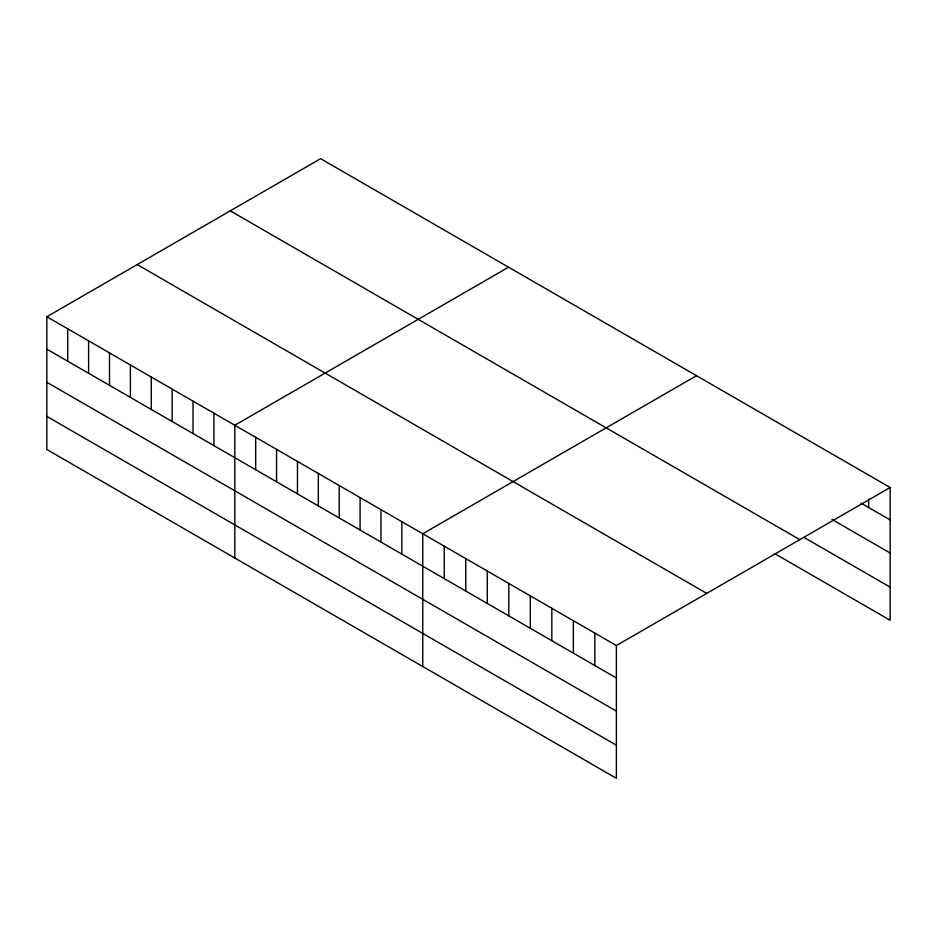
<?xml version="1.0" encoding="UTF-8"?>
<svg xmlns="http://www.w3.org/2000/svg" width="937" height="937" viewBox="0 0 937 937"><rect width="100%" height="100%" fill="white"/><g stroke="black" fill="none" stroke-linecap="round" stroke-linejoin="round"><path stroke-width="1.41" d="M46.85 316.741L616.382 645.558L616.382 778.319L46.85 449.502L46.85 316.741L320.618 158.681L890.15 487.498L890.15 620.259L774.981 553.767M508.557 267.197L234.8 425.246L234.8 558.007M696.507 375.702L422.739 533.762L422.739 666.523M616.382 645.558L890.15 487.498M861.044 503.122L890.15 519.93M831.927 519.426L890.15 553.041M804.087 537.463L890.15 587.148M230.268 210.837L799.811 539.653M137.189 264.574L706.732 593.402M46.85 349.173L616.382 677.99M46.85 382.273L616.382 711.101M46.85 416.391L616.382 745.208M868.634 499.046L868.634 507.503M594.866 633.131L594.866 665.563M573.35 620.716L573.35 653.148M551.834 608.289L551.834 640.721M530.319 595.873L530.319 628.294M508.803 583.446L508.803 615.878M487.287 571.02L487.287 603.451M465.771 558.604L465.771 591.036M444.255 546.177L444.255 578.609M401.856 521.698L401.856 554.13M380.972 509.646L380.972 542.078M360.089 497.594L360.089 530.014M339.217 485.53L339.217 517.962M318.334 473.478L318.334 505.91M297.451 461.414L297.451 493.846M276.567 449.362L276.567 481.794M255.684 437.31L255.684 469.73M213.917 413.194L213.917 445.625M193.034 401.13L193.034 433.562M172.15 389.078L172.15 421.509M151.267 377.025L151.267 409.457M130.384 364.962L130.384 397.393M109.5 352.909L109.5 385.341M88.617 340.857L88.617 373.277M67.733 328.793L67.733 361.225"/></g></svg>
